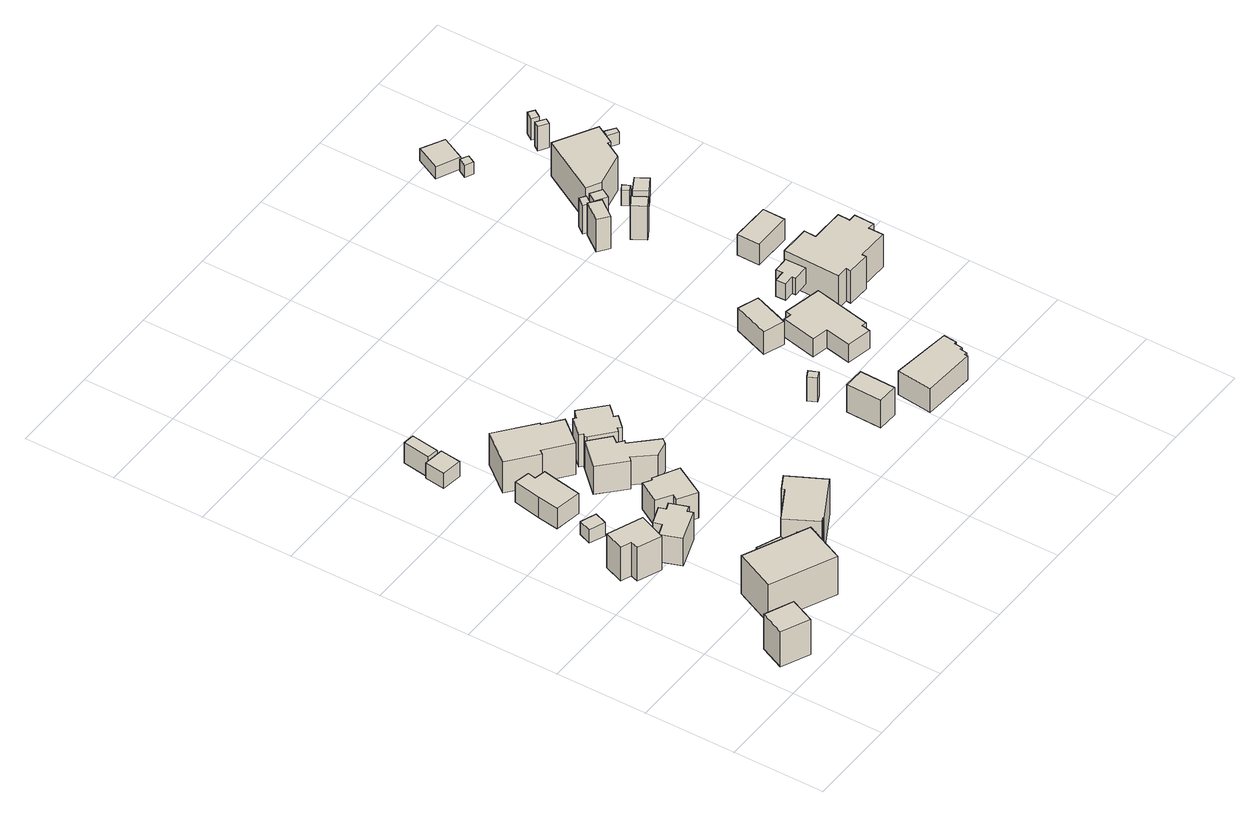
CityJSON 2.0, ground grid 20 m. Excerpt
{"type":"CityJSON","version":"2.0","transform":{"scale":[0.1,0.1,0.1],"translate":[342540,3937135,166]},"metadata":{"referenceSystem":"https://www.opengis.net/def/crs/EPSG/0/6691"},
"CityObjects":{
"building1":{"type":"Building","attributes":{"measuredHeight":9.4,"BuildingIDAttribute.prefecture":"14","BuildingIDAttribute.city":"14151","BuildingDetailAttribute.surveyYear":2015},"geometry":[{"type":"Solid","lod":"1","boundaries":[[[[0,1,2,3]],[[2,4,5,3]],[[1,6,4,2]],[[0,7,6,1]],[[3,5,7,0]],[[4,6,7,5]]]]}]},
"building2":{"type":"Building","attributes":{"usage":"411","measuredHeight":11.1,"storeysAboveGround":2,"BuildingIDAttribute.prefecture":"14","BuildingIDAttribute.city":"14151","BuildingDetailAttribute.totalFloorArea":208.41,"BuildingDetailAttribute.buildingFootprintArea":104.21,"BuildingDetailAttribute.buildingStructureType":"601","BuildingDetailAttribute.buildingStructureOrgType":"1","BuildingDetailAttribute.orgUsage":"10","BuildingDetailAttribute.surveyYear":2015,"BuildingLandSlideRiskAttribute.description":"1","BuildingLandSlideRiskAttribute.areaType":"1"},"geometry":[{"type":"Solid","lod":"1","boundaries":[[[[8,9,10,11]],[[10,12,13,11]],[[9,14,12,10]],[[8,15,14,9]],[[11,13,15,8]],[[12,14,15,13]]]]}]},
"building3":{"type":"Building","attributes":{"usage":"411","measuredHeight":6.7,"storeysAboveGround":2,"BuildingIDAttribute.prefecture":"14","BuildingIDAttribute.city":"14151","BuildingDetailAttribute.totalFloorArea":26.86,"BuildingDetailAttribute.buildingFootprintArea":13.43,"BuildingDetailAttribute.buildingStructureType":"601","BuildingDetailAttribute.buildingStructureOrgType":"1","BuildingDetailAttribute.orgUsage":"10","BuildingDetailAttribute.surveyYear":2015,"BuildingLandSlideRiskAttribute.description":"1","BuildingLandSlideRiskAttribute.areaType":"1"},"geometry":[{"type":"Solid","lod":"1","boundaries":[[[[16,17,18,19]],[[18,20,21,19]],[[17,22,20,18]],[[16,23,22,17]],[[19,21,23,16]],[[20,22,23,21]]]]}]},
"building4":{"type":"Building","attributes":{"usage":"411","measuredHeight":9.3,"storeysAboveGround":2,"BuildingIDAttribute.prefecture":"14","BuildingIDAttribute.city":"14151","BuildingDetailAttribute.totalFloorArea":67.55,"BuildingDetailAttribute.buildingFootprintArea":33.77,"BuildingDetailAttribute.buildingStructureType":"601","BuildingDetailAttribute.buildingStructureOrgType":"1","BuildingDetailAttribute.orgUsage":"10","BuildingDetailAttribute.surveyYear":2015,"BuildingLandSlideRiskAttribute.description":"1","BuildingLandSlideRiskAttribute.areaType":"1"},"geometry":[{"type":"Solid","lod":"1","boundaries":[[[[24,25,26,27,28,29]],[[28,30,31,29]],[[27,32,30,28]],[[26,33,32,27]],[[25,34,33,26]],[[24,35,34,25]],[[29,31,35,24]],[[30,32,33,34,35,31]]]]}]},
"building5":{"type":"Building","attributes":{"measuredHeight":4.7,"BuildingIDAttribute.prefecture":"14","BuildingIDAttribute.city":"14151","BuildingDetailAttribute.surveyYear":2015},"geometry":[{"type":"Solid","lod":"1","boundaries":[[[[36,37,38,39]],[[38,40,41,39]],[[37,42,40,38]],[[36,43,42,37]],[[39,41,43,36]],[[40,42,43,41]]]]}]},
"building6":{"type":"Building","attributes":{"BuildingIDAttribute.prefecture":"14","BuildingIDAttribute.city":"14151","BuildingDetailAttribute.surveyYear":2015,"BuildingLandSlideRiskAttribute.description":"1","BuildingLandSlideRiskAttribute.areaType":"1"},"geometry":[{"type":"Solid","lod":"1","boundaries":[[[[44,45,46,47]],[[46,48,49,47]],[[45,50,48,46]],[[44,51,50,45]],[[47,49,51,44]],[[48,50,51,49]]]]}]},
"building7":{"type":"Building","attributes":{"usage":"411","measuredHeight":7.8,"storeysAboveGround":2,"BuildingIDAttribute.prefecture":"14","BuildingIDAttribute.city":"14151","BuildingDetailAttribute.totalFloorArea":70.95,"BuildingDetailAttribute.buildingFootprintArea":35.48,"BuildingDetailAttribute.buildingStructureType":"601","BuildingDetailAttribute.buildingStructureOrgType":"1","BuildingDetailAttribute.orgUsage":"10","BuildingDetailAttribute.surveyYear":2015,"BuildingLandSlideRiskAttribute.description":"1","BuildingLandSlideRiskAttribute.areaType":"1"},"geometry":[{"type":"Solid","lod":"1","boundaries":[[[[52,53,54,55,56,57,58,59,60,61]],[[60,62,63,61]],[[59,64,62,60]],[[58,65,64,59]],[[57,66,65,58]],[[56,67,66,57]],[[55,68,67,56]],[[54,69,68,55]],[[53,70,69,54]],[[52,71,70,53]],[[61,63,71,52]],[[62,64,65,66,67,68,69,70,71,63]]]]}]},
"building8":{"type":"Building","attributes":{"usage":"401","measuredHeight":5.8,"storeysAboveGround":2,"BuildingIDAttribute.prefecture":"14","BuildingIDAttribute.city":"14151","BuildingDetailAttribute.totalFloorArea":100.07,"BuildingDetailAttribute.buildingFootprintArea":50.04,"BuildingDetailAttribute.buildingStructureType":"601","BuildingDetailAttribute.buildingStructureOrgType":"1","BuildingDetailAttribute.orgUsage":"61","BuildingDetailAttribute.surveyYear":2015},"geometry":[{"type":"Solid","lod":"1","boundaries":[[[[72,73,74,75,76,77,78,79]],[[78,80,81,79]],[[77,82,80,78]],[[76,83,82,77]],[[75,84,83,76]],[[74,85,84,75]],[[73,86,85,74]],[[72,87,86,73]],[[79,81,87,72]],[[80,82,83,84,85,86,87,81]]]]}]},
"building9":{"type":"Building","attributes":{"usage":"411","measuredHeight":11.3,"storeysAboveGround":2,"BuildingIDAttribute.prefecture":"14","BuildingIDAttribute.city":"14151","BuildingDetailAttribute.totalFloorArea":141.34,"BuildingDetailAttribute.buildingFootprintArea":70.67,"BuildingDetailAttribute.buildingStructureType":"601","BuildingDetailAttribute.buildingStructureOrgType":"1","BuildingDetailAttribute.orgUsage":"10","BuildingDetailAttribute.surveyYear":2015,"BuildingLandSlideRiskAttribute.description":"1","BuildingLandSlideRiskAttribute.areaType":"1"},"geometry":[{"type":"Solid","lod":"1","boundaries":[[[[88,89,90,91,92,93,94,95]],[[94,96,97,95]],[[93,98,96,94]],[[92,99,98,93]],[[91,100,99,92]],[[90,101,100,91]],[[89,102,101,90]],[[88,103,102,89]],[[95,97,103,88]],[[96,98,99,100,101,102,103,97]]]]}]},
"building10":{"type":"Building","attributes":{"usage":"452","measuredHeight":4.1,"storeysAboveGround":1,"BuildingIDAttribute.prefecture":"14","BuildingIDAttribute.city":"14151","BuildingDetailAttribute.totalFloorArea":17.24,"BuildingDetailAttribute.buildingFootprintArea":17.24,"BuildingDetailAttribute.buildingStructureType":"610","BuildingDetailAttribute.buildingStructureOrgType":"2","BuildingDetailAttribute.orgUsage":"193","BuildingDetailAttribute.surveyYear":2015,"BuildingLandSlideRiskAttribute.description":"1","BuildingLandSlideRiskAttribute.areaType":"1"},"geometry":[{"type":"Solid","lod":"1","boundaries":[[[[104,105,106,107]],[[106,108,109,107]],[[105,110,108,106]],[[104,111,110,105]],[[107,109,111,104]],[[108,110,111,109]]]]}]},
"building11":{"type":"Building","attributes":{"usage":"411","measuredHeight":7.1,"storeysAboveGround":2,"BuildingIDAttribute.prefecture":"14","BuildingIDAttribute.city":"14151","BuildingDetailAttribute.totalFloorArea":78.89,"BuildingDetailAttribute.buildingFootprintArea":39.44,"BuildingDetailAttribute.buildingStructureType":"601","BuildingDetailAttribute.buildingStructureOrgType":"1","BuildingDetailAttribute.orgUsage":"10","BuildingDetailAttribute.surveyYear":2015,"BuildingLandSlideRiskAttribute.description":"1","BuildingLandSlideRiskAttribute.areaType":"1"},"geometry":[{"type":"Solid","lod":"1","boundaries":[[[[112,113,114,115,116,117,118,119]],[[118,120,121,119]],[[117,122,120,118]],[[116,123,122,117]],[[115,124,123,116]],[[114,125,124,115]],[[113,126,125,114]],[[112,127,126,113]],[[119,121,127,112]],[[120,122,123,124,125,126,127,121]]]]}]},
"building12":{"type":"Building","attributes":{"usage":"452","measuredHeight":5.3,"storeysAboveGround":1,"BuildingIDAttribute.prefecture":"14","BuildingIDAttribute.city":"14151","BuildingDetailAttribute.totalFloorArea":12.87,"BuildingDetailAttribute.buildingFootprintArea":12.87,"BuildingDetailAttribute.buildingStructureType":"610","BuildingDetailAttribute.buildingStructureOrgType":"2","BuildingDetailAttribute.orgUsage":"193","BuildingDetailAttribute.surveyYear":2015,"BuildingLandSlideRiskAttribute.description":"1","BuildingLandSlideRiskAttribute.areaType":"1"},"geometry":[{"type":"Solid","lod":"1","boundaries":[[[[128,129,130,131]],[[130,132,133,131]],[[129,134,132,130]],[[128,135,134,129]],[[131,133,135,128]],[[132,134,135,133]]]]}]},
"building13":{"type":"Building","attributes":{"usage":"411","measuredHeight":8.9,"storeysAboveGround":2,"BuildingIDAttribute.prefecture":"14","BuildingIDAttribute.city":"14151","BuildingDetailAttribute.totalFloorArea":194.18,"BuildingDetailAttribute.buildingFootprintArea":97.09,"BuildingDetailAttribute.buildingStructureType":"601","BuildingDetailAttribute.buildingStructureOrgType":"1","BuildingDetailAttribute.orgUsage":"10","BuildingDetailAttribute.surveyYear":2015},"geometry":[{"type":"Solid","lod":"1","boundaries":[[[[136,137,138,139,140,141,142,143]],[[142,144,145,143]],[[141,146,144,142]],[[140,147,146,141]],[[139,148,147,140]],[[138,149,148,139]],[[137,150,149,138]],[[136,151,150,137]],[[143,145,151,136]],[[144,146,147,148,149,150,151,145]]]]}]},
"building14":{"type":"Building","attributes":{"usage":"411","measuredHeight":8.1,"storeysAboveGround":2,"BuildingIDAttribute.prefecture":"14","BuildingIDAttribute.city":"14151","BuildingDetailAttribute.totalFloorArea":111.98,"BuildingDetailAttribute.buildingFootprintArea":55.99,"BuildingDetailAttribute.buildingStructureType":"601","BuildingDetailAttribute.buildingStructureOrgType":"1","BuildingDetailAttribute.orgUsage":"10","BuildingDetailAttribute.surveyYear":2015,"BuildingLandSlideRiskAttribute.description":"1","BuildingLandSlideRiskAttribute.areaType":"1"},"geometry":[{"type":"Solid","lod":"1","boundaries":[[[[152,153,154,155,156,157,158,159,160,161,162]],[[161,163,164,162]],[[160,165,163,161]],[[159,166,165,160]],[[158,167,166,159]],[[157,168,167,158]],[[156,169,168,157]],[[155,170,169,156]],[[154,171,170,155]],[[153,172,171,154]],[[152,173,172,153]],[[162,164,173,152]],[[163,165,166,167,168,169,170,171,172,173,164]]]]}]},
"building15":{"type":"Building","attributes":{"usage":"411","measuredHeight":9,"storeysAboveGround":2,"BuildingIDAttribute.prefecture":"14","BuildingIDAttribute.city":"14151","BuildingDetailAttribute.totalFloorArea":81.71,"BuildingDetailAttribute.buildingFootprintArea":40.85,"BuildingDetailAttribute.buildingStructureType":"601","BuildingDetailAttribute.buildingStructureOrgType":"1","BuildingDetailAttribute.orgUsage":"10","BuildingDetailAttribute.surveyYear":2015},"geometry":[{"type":"Solid","lod":"1","boundaries":[[[[174,175,176,177,178,179,180,181,182,183,184,185,186,187]],[[186,188,189,187]],[[185,190,188,186]],[[184,191,190,185]],[[183,192,191,184]],[[182,193,192,183]],[[181,194,193,182]],[[180,195,194,181]],[[179,196,195,180]],[[178,197,196,179]],[[177,198,197,178]],[[176,199,198,177]],[[175,200,199,176]],[[174,201,200,175]],[[187,189,201,174]],[[188,190,191,192,193,194,195,196,197,198,199,200,201,189]]]]}]},
"building16":{"type":"Building","attributes":{"usage":"421","measuredHeight":8,"storeysAboveGround":2,"BuildingIDAttribute.prefecture":"14","BuildingIDAttribute.city":"14151","BuildingDetailAttribute.totalFloorArea":132.13,"BuildingDetailAttribute.buildingFootprintArea":66.06,"BuildingDetailAttribute.buildingStructureType":"610","BuildingDetailAttribute.buildingStructureOrgType":"2","BuildingDetailAttribute.orgUsage":"120","BuildingDetailAttribute.surveyYear":2015},"geometry":[{"type":"Solid","lod":"1","boundaries":[[[[202,203,204,205]],[[204,206,207,205]],[[203,208,206,204]],[[202,209,208,203]],[[205,207,209,202]],[[206,208,209,207]]]]}]},
"building17":{"type":"Building","attributes":{"measuredHeight":6.6,"BuildingIDAttribute.prefecture":"14","BuildingIDAttribute.city":"14151","BuildingDetailAttribute.surveyYear":2015},"geometry":[{"type":"Solid","lod":"1","boundaries":[[[[210,211,212,213]],[[212,214,215,213]],[[211,216,214,212]],[[210,217,216,211]],[[213,215,217,210]],[[214,216,217,215]]]]}]},
"building18":{"type":"Building","attributes":{"usage":"413","measuredHeight":7.6,"storeysAboveGround":2,"BuildingIDAttribute.prefecture":"14","BuildingIDAttribute.city":"14151","BuildingDetailAttribute.totalFloorArea":132.19,"BuildingDetailAttribute.buildingFootprintArea":66.09,"BuildingDetailAttribute.buildingStructureType":"601","BuildingDetailAttribute.buildingStructureOrgType":"1","BuildingDetailAttribute.orgUsage":"30","BuildingDetailAttribute.surveyYear":2015},"geometry":[{"type":"Solid","lod":"1","boundaries":[[[[218,219,220,221,222,223,224,225,226,227]],[[226,228,229,227]],[[225,230,228,226]],[[224,231,230,225]],[[223,232,231,224]],[[222,233,232,223]],[[221,234,233,222]],[[220,235,234,221]],[[219,236,235,220]],[[218,237,236,219]],[[227,229,237,218]],[[228,230,231,232,233,234,235,236,237,229]]]]}]},
"building19":{"type":"Building","attributes":{"usage":"451","measuredHeight":8.8,"storeysAboveGround":1,"BuildingIDAttribute.prefecture":"14","BuildingIDAttribute.city":"14151","BuildingDetailAttribute.totalFloorArea":32.02,"BuildingDetailAttribute.buildingFootprintArea":32.02,"BuildingDetailAttribute.buildingStructureType":"601","BuildingDetailAttribute.buildingStructureOrgType":"1","BuildingDetailAttribute.orgUsage":"200","BuildingDetailAttribute.surveyYear":2015},"geometry":[{"type":"Solid","lod":"1","boundaries":[[[[238,239,240,241]],[[240,242,243,241]],[[239,244,242,240]],[[238,245,244,239]],[[241,243,245,238]],[[242,244,245,243]]]]}]},
"building20":{"type":"Building","attributes":{"usage":"451","measuredHeight":5.9,"storeysAboveGround":1,"BuildingIDAttribute.prefecture":"14","BuildingIDAttribute.city":"14151","BuildingDetailAttribute.totalFloorArea":102.4,"BuildingDetailAttribute.buildingFootprintArea":102.4,"BuildingDetailAttribute.buildingStructureType":"601","BuildingDetailAttribute.buildingStructureOrgType":"1","BuildingDetailAttribute.orgUsage":"200","BuildingDetailAttribute.surveyYear":2015},"geometry":[{"type":"Solid","lod":"1","boundaries":[[[[246,247,248,249,250,251,252,253,254,255]],[[254,256,257,255]],[[253,258,256,254]],[[252,259,258,253]],[[251,260,259,252]],[[250,261,260,251]],[[249,262,261,250]],[[248,263,262,249]],[[247,264,263,248]],[[246,265,264,247]],[[255,257,265,246]],[[256,258,259,260,261,262,263,264,265,257]]]]}]},
"building21":{"type":"Building","attributes":{"usage":"411","measuredHeight":4.5,"storeysAboveGround":1,"BuildingIDAttribute.prefecture":"14","BuildingIDAttribute.city":"14151","BuildingDetailAttribute.totalFloorArea":17.05,"BuildingDetailAttribute.buildingFootprintArea":17.05,"BuildingDetailAttribute.buildingStructureType":"601","BuildingDetailAttribute.buildingStructureOrgType":"1","BuildingDetailAttribute.orgUsage":"10","BuildingDetailAttribute.surveyYear":2015},"geometry":[{"type":"Solid","lod":"1","boundaries":[[[[266,267,268,269,270,271,272,273]],[[272,274,275,273]],[[271,276,274,272]],[[270,277,276,271]],[[269,278,277,270]],[[268,279,278,269]],[[267,280,279,268]],[[266,281,280,267]],[[273,275,281,266]],[[274,276,277,278,279,280,281,275]]]]}]},
"building22":{"type":"Building","attributes":{"usage":"411","measuredHeight":6.9,"storeysAboveGround":1,"BuildingIDAttribute.prefecture":"14","BuildingIDAttribute.city":"14151","BuildingDetailAttribute.totalFloorArea":34.52,"BuildingDetailAttribute.buildingFootprintArea":34.52,"BuildingDetailAttribute.buildingStructureType":"601","BuildingDetailAttribute.buildingStructureOrgType":"1","BuildingDetailAttribute.orgUsage":"10","BuildingDetailAttribute.surveyYear":2015,"BuildingLandSlideRiskAttribute.description":"1","BuildingLandSlideRiskAttribute.areaType":"1"},"geometry":[{"type":"Solid","lod":"1","boundaries":[[[[282,283,284,285]],[[284,286,287,285]],[[283,288,286,284]],[[282,289,288,283]],[[285,287,289,282]],[[286,288,289,287]]]]}]},
"building23":{"type":"Building","attributes":{"usage":"411","measuredHeight":10.9,"storeysAboveGround":2,"BuildingIDAttribute.prefecture":"14","BuildingIDAttribute.city":"14151","BuildingDetailAttribute.totalFloorArea":240.72,"BuildingDetailAttribute.buildingFootprintArea":120.36,"BuildingDetailAttribute.buildingStructureType":"601","BuildingDetailAttribute.buildingStructureOrgType":"1","BuildingDetailAttribute.orgUsage":"10","BuildingDetailAttribute.surveyYear":2015,"BuildingLandSlideRiskAttribute.description":"1","BuildingLandSlideRiskAttribute.areaType":"1"},"geometry":[{"type":"Solid","lod":"1","boundaries":[[[[290,291,292,293,294,295,296,297,298,299,300,301,302,303]],[[302,304,305,303]],[[301,306,304,302]],[[300,307,306,301]],[[299,308,307,300]],[[298,309,308,299]],[[297,310,309,298]],[[296,311,310,297]],[[295,312,311,296]],[[294,313,312,295]],[[293,314,313,294]],[[292,315,314,293]],[[291,316,315,292]],[[290,317,316,291]],[[303,305,317,290]],[[304,306,307,308,309,310,311,312,313,314,315,316,317,305]]]]}]},
"building24":{"type":"Building","attributes":{"measuredHeight":8.9,"BuildingIDAttribute.prefecture":"14","BuildingIDAttribute.city":"14151","BuildingDetailAttribute.surveyYear":2015},"geometry":[{"type":"Solid","lod":"1","boundaries":[[[[318,319,320,321]],[[320,322,323,321]],[[319,324,322,320]],[[318,325,324,319]],[[321,323,325,318]],[[322,324,325,323]]]]}]},
"building25":{"type":"Building","attributes":{"measuredHeight":10.8,"BuildingIDAttribute.prefecture":"14","BuildingIDAttribute.city":"14151","BuildingDetailAttribute.surveyYear":2015},"geometry":[{"type":"Solid","lod":"1","boundaries":[[[[326,327,328,329]],[[328,330,331,329]],[[327,332,330,328]],[[326,333,332,327]],[[329,331,333,326]],[[330,332,333,331]]]]}]},
"building26":{"type":"Building","attributes":{"measuredHeight":7.9,"BuildingIDAttribute.prefecture":"14","BuildingIDAttribute.city":"14151","BuildingDetailAttribute.surveyYear":2015},"geometry":[{"type":"Solid","lod":"1","boundaries":[[[[334,335,336,337]],[[336,338,339,337]],[[335,340,338,336]],[[334,341,340,335]],[[337,339,341,334]],[[338,340,341,339]]]]}]},
"building27":{"type":"Building","attributes":{"measuredHeight":6.8,"BuildingIDAttribute.prefecture":"14","BuildingIDAttribute.city":"14151","BuildingDetailAttribute.surveyYear":2015},"geometry":[{"type":"Solid","lod":"1","boundaries":[[[[342,343,344,345]],[[344,346,347,345]],[[343,348,346,344]],[[342,349,348,343]],[[345,347,349,342]],[[346,348,349,347]]]]}]},
"building28":{"type":"Building","attributes":{"measuredHeight":3.9,"BuildingIDAttribute.prefecture":"14","BuildingIDAttribute.city":"14151","BuildingDetailAttribute.surveyYear":2015},"geometry":[{"type":"Solid","lod":"1","boundaries":[[[[350,351,352,353]],[[352,354,355,353]],[[351,356,354,352]],[[350,357,356,351]],[[353,355,357,350]],[[354,356,357,355]]]]}]},
"building29":{"type":"Building","attributes":{"measuredHeight":4,"BuildingIDAttribute.prefecture":"14","BuildingIDAttribute.city":"14151","BuildingDetailAttribute.surveyYear":2015},"geometry":[{"type":"Solid","lod":"1","boundaries":[[[[358,359,360,361]],[[360,362,363,361]],[[359,364,362,360]],[[358,365,364,359]],[[361,363,365,358]],[[362,364,365,363]]]]}]},
"building30":{"type":"Building","attributes":{"BuildingIDAttribute.prefecture":"14","BuildingIDAttribute.city":"14151","BuildingDetailAttribute.surveyYear":2015},"geometry":[{"type":"Solid","lod":"1","boundaries":[[[[366,367,368,369]],[[368,370,371,369]],[[367,372,370,368]],[[366,373,372,367]],[[369,371,373,366]],[[370,372,373,371]]]]}]},
"building31":{"type":"Building","attributes":{"BuildingIDAttribute.prefecture":"14","BuildingIDAttribute.city":"14151","BuildingDetailAttribute.surveyYear":2015},"geometry":[{"type":"Solid","lod":"1","boundaries":[[[[374,375,376,377]],[[376,378,379,377]],[[375,380,378,376]],[[374,381,380,375]],[[377,379,381,374]],[[378,380,381,379]]]]}]},
"building32":{"type":"Building","attributes":{"usage":"411","measuredHeight":10.9,"storeysAboveGround":1,"BuildingIDAttribute.prefecture":"14","BuildingIDAttribute.city":"14151","BuildingDetailAttribute.totalFloorArea":99.18,"BuildingDetailAttribute.buildingFootprintArea":99.18,"BuildingDetailAttribute.buildingStructureType":"601","BuildingDetailAttribute.buildingStructureOrgType":"1","BuildingDetailAttribute.orgUsage":"10","BuildingDetailAttribute.surveyYear":2015},"geometry":[{"type":"Solid","lod":"1","boundaries":[[[[382,383,384,385,386,387,388]],[[387,389,390,388]],[[386,391,389,387]],[[385,392,391,386]],[[384,393,392,385]],[[383,394,393,384]],[[382,395,394,383]],[[388,390,395,382]],[[389,391,392,393,394,395,390]]]]}]},
"building33":{"type":"Building","attributes":{"measuredHeight":6.4,"BuildingIDAttribute.prefecture":"14","BuildingIDAttribute.city":"14151","BuildingDetailAttribute.surveyYear":2015},"geometry":[{"type":"Solid","lod":"1","boundaries":[[[[396,397,398,399]],[[398,400,401,399]],[[397,402,400,398]],[[396,403,402,397]],[[399,401,403,396]],[[400,402,403,401]]]]}]},
"building34":{"type":"Building","attributes":{"BuildingIDAttribute.prefecture":"14","BuildingIDAttribute.city":"14151","BuildingDetailAttribute.surveyYear":2015},"geometry":[{"type":"Solid","lod":"1","boundaries":[[[[404,405,406,407]],[[406,408,409,407]],[[405,410,408,406]],[[404,411,410,405]],[[407,409,411,404]],[[408,410,411,409]]]]}]},
"building35":{"type":"Building","attributes":{"measuredHeight":5.5,"BuildingIDAttribute.prefecture":"14","BuildingIDAttribute.city":"14151","BuildingDetailAttribute.surveyYear":2015},"geometry":[{"type":"Solid","lod":"1","boundaries":[[[[412,413,414,415]],[[414,416,417,415]],[[413,418,416,414]],[[412,419,418,413]],[[415,417,419,412]],[[416,418,419,417]]]]}]}
},
"vertices":[
[9,34,47],[34,88,47],[95,61,47],[70,6,47],[95,61,135],[70,6,135],[34,88,135],[9,34,135],
[62,97,87],[103,185,87],[242,121,87],[202,33,87],[242,121,183],[202,33,183],[103,185,183],[62,97,183],
[159,166,95],[172,197,95],[224,176,95],[211,143,95],[224,176,146],[211,143,146],[172,197,146],[159,166,146],
[94,414,12],[100,431,12],[77,440,12],[94,483,12],[171,452,12],[146,393,12],[171,452,97],[146,393,97],[94,483,97],[77,440,97],[100,431,97],[94,414,97],
[128,545,18],[139,572,18],[173,559,18],[162,531,18],[173,559,51],[162,531,51],[139,572,51],[128,545,51],
[251,154,95],[270,171,95],[292,142,95],[274,126,95],[292,142,125],[274,126,125],[270,171,125],[251,154,125],
[248,399,24],[235,395,24],[239,383,24],[167,358,24],[151,403,24],[178,413,24],[172,431,24],[214,446,24],[219,431,24],[235,437,24],[219,431,93],[235,437,93],[214,446,93],[172,431,93],[178,413,93],[151,403,93],[167,358,93],[239,383,93],[235,395,93],[248,399,93],
[190,610,14],[132,620,14],[139,667,14],[151,727,14],[185,720,14],[181,702,14],[206,697,14],[200,667,14],[206,697,65],[200,667,65],[181,702,65],[185,720,65],[151,727,65],[139,667,65],[132,620,65],[190,610,65],
[313,141,56],[304,136,56],[267,205,56],[340,244,56],[337,250,56],[371,268,56],[411,190,56],[315,138,56],[411,190,144],[315,138,144],[371,268,144],[337,250,144],[340,244,144],[267,205,144],[304,136,144],[313,141,144],
[111,862,11],[117,907,11],[162,901,11],[156,856,11],[162,901,49],[156,856,49],[117,907,49],[111,862,49],
[255,433,24],[262,444,24],[230,465,24],[258,512,24],[276,501,24],[280,505,24],[333,476,24],[295,409,24],[333,476,89],[295,409,89],[280,505,89],[276,501,89],[258,512,89],[230,465,89],[262,444,89],[255,433,89],
[138,969,3],[163,966,3],[154,905,3],[129,909,3],[154,905,54],[129,909,54],[163,966,54],[138,969,54],
[288,762,15],[286,759,15],[323,729,15],[278,675,15],[224,719,15],[218,711,15],[158,760,15],[211,826,15],[158,760,94],[211,826,94],[218,711,94],[224,719,94],[278,675,94],[323,729,94],[286,759,94],[288,762,94],
[242,612,23],[293,665,23],[334,628,23],[323,613,23],[336,603,23],[331,598,23],[380,546,23],[371,535,23],[337,528,23],[302,569,23],[294,561,23],[302,569,93],[294,561,93],[337,528,93],[371,535,93],[380,546,93],[331,598,93],[336,603,93],[323,613,93],[334,628,93],[293,665,93],[242,612,93],
[399,679,17],[385,664,17],[376,655,17],[383,649,17],[359,624,17],[353,631,17],[346,624,17],[300,665,17],[298,668,17],[304,674,17],[297,681,17],[329,716,17],[335,710,17],[350,725,17],[335,710,98],[350,725,98],[329,716,98],[297,681,98],[304,674,98],[298,668,98],[300,665,98],[346,624,98],[353,631,98],[359,624,98],[383,649,98],[376,655,98],[385,664,98],[399,679,98],
[680,299,92],[678,221,92],[633,222,92],[635,300,92],[633,222,161],[635,300,161],[678,221,161],[680,299,161],
[647,396,79],[656,377,79],[640,369,79],[631,388,79],[640,369,140],[631,388,140],[656,377,140],[647,396,140],
[871,214,72],[869,195,72],[864,196,72],[862,180,72],[856,181,72],[855,174,72],[739,181,72],[748,259,72],[879,243,72],[876,214,72],[879,243,132],[876,214,132],[748,259,132],[739,181,132],[855,174,132],[856,181,132],[862,180,132],[864,196,132],[869,195,132],[871,214,132],
[739,511,81],[694,527,81],[723,605,81],[768,589,81],[723,605,138],[768,589,138],[694,527,138],[739,511,138],
[814,384,90],[810,365,90],[755,376,90],[767,433,90],[731,440,90],[748,517,90],[765,513,90],[767,526,90],[851,508,90],[824,382,90],[851,508,135],[824,382,135],[767,526,135],[765,513,135],[748,517,135],[731,440,135],[767,433,135],[755,376,135],[810,365,135],[814,384,135],
[845,555,105],[845,563,105],[822,562,105],[821,584,105],[845,585,105],[845,600,105],[880,601,105],[881,556,105],[880,601,146],[881,556,146],[845,600,146],[845,585,146],[821,584,146],[822,562,146],[845,563,146],[845,555,146],
[875,658,107],[876,708,107],[962,706,107],[961,657,107],[962,706,159],[961,657,159],[876,708,159],[875,658,159],
[1034,516,70],[1034,483,70],[965,485,70],[965,476,70],[915,477,70],[916,488,70],[890,488,70],[893,613,70],[960,612,70],[959,586,70],[1034,585,70],[1033,558,70],[1050,558,70],[1049,515,70],[1050,558,152],[1049,515,152],[1033,558,152],[1034,585,152],[959,586,152],[960,612,152],[893,613,152],[890,488,152],[916,488,152],[915,477,152],[965,476,152],[965,485,152],[1034,483,152],[1034,516,152],
[879,1015,11],[849,975,11],[826,993,11],[856,1033,11],[826,993,92],[856,1033,92],[849,975,92],[879,1015,92],
[880,913,40],[864,941,40],[887,955,40],[904,926,40],[887,955,125],[904,926,125],[864,941,125],[880,913,125],
[854,1042,11],[867,1060,11],[880,1051,11],[867,1033,11],[880,1051,83],[867,1033,83],[867,1060,83],[854,1042,83],
[897,1013,22],[872,1028,22],[885,1048,22],[909,1033,22],[885,1048,87],[909,1033,87],[872,1028,87],[897,1013,87],
[939,992,44],[930,1006,44],[944,1014,44],[952,999,44],[944,1014,82],[952,999,82],[930,1006,82],[939,992,82],
[957,960,44],[941,988,44],[973,1005,44],[989,979,44],[973,1005,83],[989,979,83],[941,988,83],[957,960,83],
[891,1324,11],[881,1306,11],[864,1315,11],[874,1333,11],[864,1315,41],[874,1333,41],[881,1306,41],[891,1324,41],
[864,1417,3],[913,1391,3],[887,1339,3],[837,1363,3],[887,1339,33],[837,1363,33],[913,1391,33],[864,1417,33],
[1044,1131,11],[1020,1089,11],[1014,1092,11],[993,1055,11],[915,1040,11],[886,1056,11],[957,1181,11],[886,1056,96],[957,1181,96],[915,1040,96],[993,1055,96],[1014,1092,96],[1020,1089,96],[1044,1131,96],
[1017,1226,16],[998,1239,16],[1006,1251,16],[1025,1238,16],[1006,1251,77],[1025,1238,77],[998,1239,77],[1017,1226,77],
[1042,1113,53],[1050,1125,53],[1071,1110,53],[1064,1099,53],[1071,1110,83],[1064,1099,83],[1050,1125,83],[1042,1113,83],
[1016,1275,28],[1029,1266,28],[1018,1249,28],[1005,1258,28],[1018,1249,82],[1005,1258,82],[1029,1266,82],[1016,1275,82]
]}
